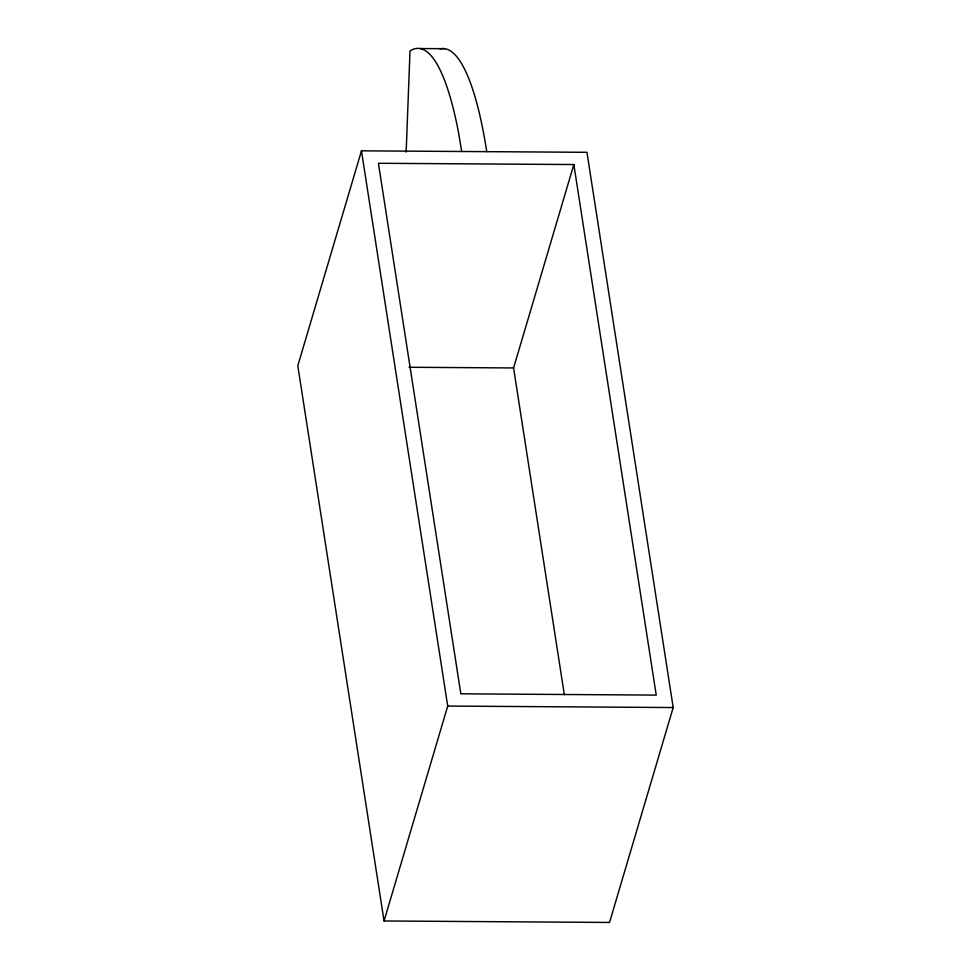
<?xml version="1.0" encoding="UTF-8"?>
<svg xmlns="http://www.w3.org/2000/svg" width="971" height="971" viewBox="0 0 971 971"><rect width="100%" height="100%" fill="white"/><g stroke="black" fill="none" stroke-linecap="round" stroke-linejoin="round"><path stroke-width="1.46" d="M406.157 152.107L410.005 50.99A256.623 55.541 -89.6 0 1 458.749 133.755L461.686 151.488M361.467 150.833L297.806 365.751L384.055 920.969L609.533 922.45L673.194 707.543L586.945 152.313L361.467 150.833L447.716 706.063L384.055 920.969M564.333 694.678L513.586 367.948L573.837 164.548L378.411 163.274L460.824 693.816L656.238 695.102L573.837 164.548M419.921 48.55L444.876 48.708M409.058 367.269L513.586 367.948M447.716 706.063L673.194 707.543M439.912 48.914A256.623 55.541 -89.6 0 1 486.738 151.658"/></g></svg>
